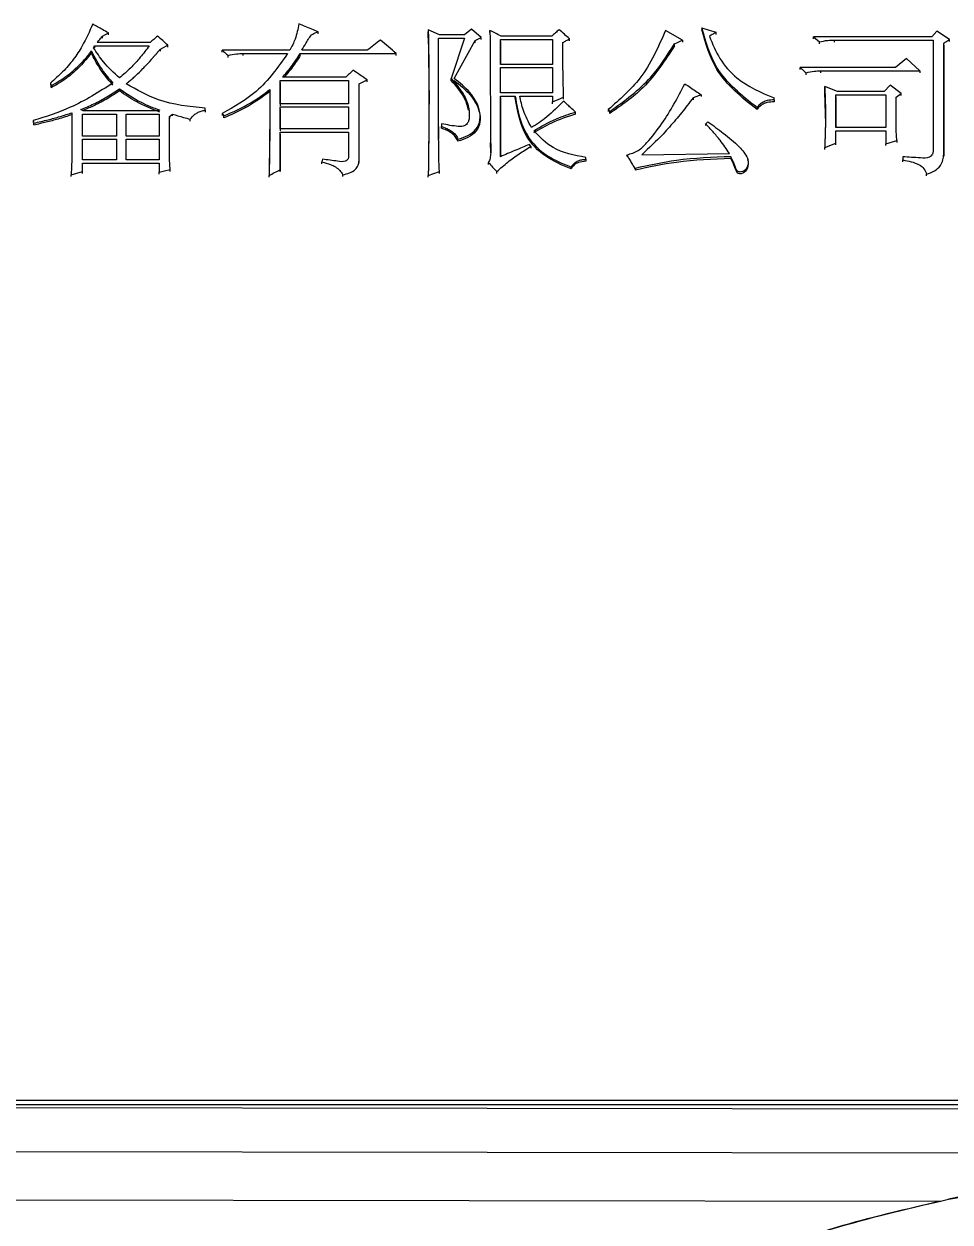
# Model space of a CAD drawing. Header units: millimetres. Extents: x 1890 to 4327, y 775 to 2498.
# Drawn here: x 2465.87 to 2479.34, y 2217.36 to 2234.79 of the extents above; entities that cross this region are included whole.
import ezdxf

# ---------------------------------------------------------------- set-up
doc = ezdxf.new("R2010")
doc.units = ezdxf.units.MM

msp = doc.modelspace()

# ---------------------------------------------------------------- linework, layer by layer
at = {"color": 7, "linetype": 'Continuous', "lineweight": 25}
for p, q in [((2467.102, 2234.626), (2467.102, 2234.656)), ((2470.153, 2234.645), (2470.153, 2234.674)), ((2471.916, 2234.628), (2471.753, 2234.702)), ((2471.753, 2234.702), (2471.753, 2234.672)), ((2471.756, 2234.493), (2471.753, 2234.672)), ((2472.381, 2234.712), (2472.283, 2234.628)), ((2472.521, 2234.59), (2472.381, 2234.712)), ((2472.651, 2234.663), (2472.651, 2234.693)), ((2475.453, 2234.553), (2475.204, 2234.693)), ((2475.734, 2234.73), (2475.734, 2234.701)), ((2475.94, 2234.635), (2475.94, 2234.665)), ((2479.152, 2234.684), (2479.077, 2234.6)), ((2479.336, 2234.562), (2479.152, 2234.684)), ((2466.886, 2234.441), (2466.907, 2234.469)), ((2466.907, 2234.469), (2467.697, 2234.469)), ((2466.907, 2234.439), (2466.907, 2234.469)), ((2467.708, 2234.515), (2466.94, 2234.515)), ((2467.015, 2234.579), (2467.015, 2234.609)), ((2467.967, 2234.449), (2467.967, 2234.478)), ((2471.905, 2234.581), (2472.283, 2234.581)), ((2471.905, 2233.109), (2471.905, 2234.581)), ((2471.905, 2234.551), (2471.905, 2234.581)), ((2472.283, 2234.628), (2471.916, 2234.628)), ((2472.283, 2234.581), (2472.089, 2233.991)), ((2472.132, 2233.991), (2472.435, 2234.544)), ((2472.435, 2234.544), (2472.521, 2234.59)), ((2472.435, 2234.514), (2472.435, 2234.544)), ((2472.521, 2234.561), (2472.521, 2234.59)), ((2472.803, 2234.562), (2473.56, 2234.562)), ((2472.803, 2234.197), (2472.803, 2234.562)), ((2472.803, 2234.533), (2472.803, 2234.562)), ((2472.803, 2234.532), (2472.803, 2234.197)), ((2473.549, 2234.609), (2472.813, 2234.609)), ((2473.56, 2234.562), (2473.56, 2234.197)), ((2473.809, 2234.542), (2473.809, 2234.572)), ((2475.334, 2234.467), (2475.334, 2234.497)), ((2475.453, 2234.553), (2475.453, 2234.523)), ((2477.357, 2234.6), (2477.443, 2234.525)), ((2479.077, 2234.6), (2477.357, 2234.6)), ((2477.357, 2234.57), (2477.357, 2234.6)), ((2477.443, 2234.495), (2477.443, 2234.525)), ((2477.66, 2234.553), (2479.098, 2234.553)), ((2477.66, 2234.523), (2477.66, 2234.553)), ((2479.098, 2234.553), (2479.098, 2232.94)), ((2479.25, 2232.893), (2479.25, 2234.506)), ((2479.25, 2234.477), (2479.25, 2234.506)), ((2479.25, 2234.476), (2479.25, 2232.865)), ((2479.336, 2234.533), (2479.336, 2234.562)), ((2466.853, 2234.365), (2466.853, 2234.394)), ((2467.859, 2234.393), (2467.859, 2234.422)), ((2469.741, 2234.403), (2468.757, 2234.403)), ((2468.757, 2234.374), (2468.757, 2234.403)), ((2468.844, 2234.299), (2468.844, 2234.328)), ((2469.06, 2234.357), (2469.709, 2234.357)), ((2469.06, 2234.327), (2469.06, 2234.357)), ((2469.893, 2234.357), (2471.288, 2234.357)), ((2469.893, 2234.327), (2469.893, 2234.357)), ((2470.866, 2234.403), (2469.914, 2234.403)), ((2471.288, 2234.327), (2471.288, 2234.357)), ((2473.56, 2234.197), (2472.803, 2234.197)), ((2472.803, 2234.151), (2473.56, 2234.151)), ((2472.803, 2233.785), (2472.803, 2234.151)), ((2472.803, 2234.122), (2472.803, 2234.151)), ((2473.56, 2234.151), (2473.56, 2233.785)), ((2478.547, 2234.151), (2477.162, 2234.151)), ((2477.162, 2234.122), (2477.162, 2234.151)), ((2478.709, 2234.282), (2478.547, 2234.151)), ((2478.904, 2234.104), (2478.709, 2234.282)), ((2469.601, 2233.963), (2470.596, 2233.963)), ((2469.601, 2233.626), (2469.601, 2233.963)), ((2469.601, 2233.935), (2469.601, 2233.963)), ((2470.553, 2234.01), (2469.633, 2234.01)), ((2470.596, 2233.963), (2470.596, 2233.626)), ((2470.866, 2233.944), (2470.866, 2233.973)), ((2472.089, 2233.963), (2472.089, 2233.991)), ((2477.249, 2234.047), (2477.249, 2234.076)), ((2477.465, 2234.104), (2478.904, 2234.104)), ((2477.465, 2234.075), (2477.465, 2234.104)), ((2478.904, 2234.104), (2478.904, 2234.075)), ((2466.258, 2233.926), (2466.269, 2233.888)), ((2466.258, 2233.926), (2466.258, 2233.897)), ((2466.269, 2233.86), (2466.269, 2233.888)), ((2469.601, 2233.934), (2469.601, 2233.597)), ((2470.747, 2232.799), (2470.747, 2233.916)), ((2470.747, 2233.888), (2470.747, 2233.916)), ((2473.56, 2233.785), (2472.803, 2233.785)), ((2477.703, 2233.804), (2477.519, 2233.879)), ((2477.519, 2233.85), (2477.519, 2233.879)), ((2478.384, 2233.804), (2477.703, 2233.804)), ((2478.471, 2233.898), (2478.384, 2233.804)), ((2478.633, 2233.776), (2478.471, 2233.898)), ((2478.557, 2233.72), (2478.633, 2233.776)), ((2478.633, 2233.748), (2478.633, 2233.776)), ((2470.596, 2233.626), (2469.601, 2233.626)), ((2472.803, 2233.738), (2473.019, 2233.738)), ((2472.803, 2232.855), (2472.803, 2233.738)), ((2472.803, 2233.71), (2472.803, 2233.738)), ((2472.803, 2233.71), (2472.803, 2232.855)), ((2473.019, 2233.71), (2473.019, 2233.738)), ((2473.084, 2233.738), (2473.56, 2233.738)), ((2473.56, 2233.738), (2473.56, 2233.654)), ((2473.56, 2233.626), (2473.56, 2233.654)), ((2473.722, 2233.691), (2473.722, 2233.72)), ((2475.723, 2233.757), (2475.604, 2233.71)), ((2475.604, 2233.71), (2475.604, 2233.682)), ((2475.723, 2233.757), (2475.723, 2233.729)), ((2476.783, 2233.682), (2476.783, 2233.71)), ((2476.783, 2233.682), (2476.783, 2233.71)), ((2476.783, 2233.682), (2476.783, 2233.654)), ((2477.681, 2233.757), (2478.406, 2233.757)), ((2477.681, 2233.279), (2477.681, 2233.757)), ((2477.681, 2233.729), (2477.681, 2233.757)), ((2477.681, 2233.728), (2477.681, 2233.279)), ((2478.406, 2233.757), (2478.406, 2233.279)), ((2478.557, 2233.325), (2478.557, 2233.72)), ((2478.557, 2233.692), (2478.557, 2233.72)), ((2466.572, 2233.494), (2466.572, 2232.968)), ((2466.734, 2233.523), (2466.702, 2233.541)), ((2466.723, 2233.476), (2467.221, 2233.476)), ((2466.723, 2233.156), (2466.723, 2233.476)), ((2466.723, 2233.448), (2466.723, 2233.476)), ((2467.816, 2233.523), (2466.734, 2233.523)), ((2467.221, 2233.476), (2467.221, 2233.156)), ((2467.362, 2233.476), (2467.838, 2233.476)), ((2467.362, 2233.156), (2467.362, 2233.476)), ((2467.362, 2233.448), (2467.362, 2233.476)), ((2467.838, 2233.476), (2467.838, 2233.156)), ((2467.989, 2233.438), (2468.032, 2233.476)), ((2467.989, 2232.949), (2467.989, 2233.438)), ((2467.989, 2233.438), (2467.989, 2233.41)), ((2468.032, 2233.448), (2468.032, 2233.476)), ((2468.508, 2233.532), (2468.508, 2233.56)), ((2468.508, 2233.532), (2468.508, 2233.56)), ((2468.508, 2233.532), (2468.508, 2233.504)), ((2468.757, 2233.485), (2468.779, 2233.448)), ((2468.757, 2233.485), (2468.757, 2233.457)), ((2468.779, 2233.42), (2468.779, 2233.448)), ((2469.601, 2233.579), (2470.596, 2233.579)), ((2469.601, 2233.26), (2469.601, 2233.579)), ((2469.601, 2233.551), (2469.601, 2233.579)), ((2469.601, 2233.55), (2469.601, 2233.232)), ((2470.596, 2233.579), (2470.596, 2233.26)), ((2472.507, 2233.44), (2472.507, 2233.468)), ((2473.895, 2233.476), (2473.895, 2233.504)), ((2474.371, 2233.541), (2474.393, 2233.513)), ((2474.393, 2233.485), (2474.393, 2233.513)), ((2476.535, 2233.57), (2476.535, 2233.542)), ((2466.009, 2233.382), (2466.02, 2233.344)), ((2466.02, 2233.317), (2466.02, 2233.344)), ((2468.292, 2233.373), (2468.292, 2233.401)), ((2470.596, 2233.26), (2469.601, 2233.26)), ((2471.905, 2233.297), (2471.905, 2233.109)), ((2471.948, 2233.335), (2471.948, 2233.297)), ((2471.948, 2233.27), (2471.948, 2233.297)), ((2475.821, 2233.363), (2475.788, 2233.335)), ((2475.788, 2233.307), (2475.788, 2233.335)), ((2478.406, 2233.279), (2477.681, 2233.279)), ((2467.221, 2233.156), (2466.723, 2233.156)), ((2466.723, 2233.109), (2467.221, 2233.109)), ((2466.723, 2232.808), (2466.723, 2233.109)), ((2466.723, 2233.082), (2466.723, 2233.109)), ((2467.221, 2233.109), (2467.221, 2232.808)), ((2467.838, 2233.156), (2467.362, 2233.156)), ((2467.362, 2233.109), (2467.838, 2233.109)), ((2467.362, 2232.808), (2467.362, 2233.109)), ((2467.362, 2233.082), (2467.362, 2233.109)), ((2467.838, 2233.109), (2467.838, 2232.808)), ((2469.601, 2233.213), (2470.596, 2233.213)), ((2469.601, 2232.667), (2469.601, 2233.213)), ((2469.601, 2233.185), (2469.601, 2233.213)), ((2469.601, 2233.185), (2469.601, 2232.64)), ((2470.596, 2233.213), (2470.596, 2232.865)), ((2472.186, 2233.082), (2472.186, 2233.109)), ((2477.681, 2233.232), (2478.406, 2233.232)), ((2477.681, 2233.053), (2477.681, 2233.232)), ((2477.681, 2233.204), (2477.681, 2233.232)), ((2478.406, 2233.232), (2478.406, 2233.044)), ((2478.406, 2233.044), (2478.568, 2233.091)), ((2478.568, 2233.091), (2478.568, 2233.063)), ((2472.662, 2232.911), (2472.661, 2233.062)), ((2473.246, 2233.006), (2473.225, 2233.034)), ((2473.246, 2233.006), (2473.246, 2232.979)), ((2474.858, 2232.884), (2476.134, 2232.902)), ((2477.519, 2232.987), (2477.681, 2233.053)), ((2477.519, 2232.96), (2477.519, 2232.987)), ((2477.681, 2233.026), (2477.681, 2233.053)), ((2478.406, 2233.016), (2478.406, 2233.044)), ((2467.221, 2232.808), (2466.723, 2232.808)), ((2466.723, 2232.761), (2467.838, 2232.761)), ((2466.723, 2232.639), (2466.723, 2232.761)), ((2466.723, 2232.734), (2466.723, 2232.761)), ((2467.838, 2232.808), (2467.362, 2232.808)), ((2467.838, 2232.761), (2467.838, 2232.629)), ((2470.217, 2232.818), (2470.207, 2232.78)), ((2470.207, 2232.753), (2470.207, 2232.78)), ((2470.747, 2232.772), (2470.747, 2232.799)), ((2472.63, 2232.744), (2472.63, 2232.771)), ((2474.047, 2232.818), (2474.047, 2232.846)), ((2474.047, 2232.819), (2474.047, 2232.846)), ((2474.047, 2232.818), (2474.047, 2232.791)), ((2474.642, 2232.884), (2474.642, 2232.857)), ((2476.156, 2232.855), (2476.156, 2232.829)), ((2476.4, 2232.806), (2476.4, 2232.816)), ((2478.655, 2232.855), (2478.655, 2232.808)), ((2478.655, 2232.782), (2478.655, 2232.808)), ((2479.25, 2232.866), (2479.25, 2232.893)), ((2466.561, 2232.565), (2466.561, 2232.592)), ((2466.723, 2232.612), (2466.723, 2232.639)), ((2467.838, 2232.603), (2467.838, 2232.629)), ((2468, 2232.64), (2468, 2232.667)), ((2469.439, 2232.556), (2469.439, 2232.582)), ((2469.601, 2232.641), (2469.601, 2232.667)), ((2470.509, 2232.565), (2470.509, 2232.592)), ((2471.753, 2232.582), (2471.916, 2232.639)), ((2471.753, 2232.556), (2471.753, 2232.582)), ((2471.916, 2232.612), (2471.916, 2232.639)), ((2472.749, 2232.612), (2472.749, 2232.639)), ((2473.83, 2232.678), (2473.83, 2232.705)), ((2474.761, 2232.686), (2474.761, 2232.659)), ((2479.001, 2232.575), (2479.001, 2232.601)), ((2447.559, 2219.131), (2483.327, 2219.132)), ((2446.399, 2219.05), (2483.136, 2218.999)), ((2483.229, 2219.063), (2447.559, 2219.063)), ((2481.769, 2218.357), (2446.386, 2218.407)), ((2479.208, 2217.654), (2446.385, 2217.7)), ((2479.321, 2217.689), (2479.321, 2217.689))]:
    msp.add_line(p, q, dxfattribs=at)
at = {"color": 7, "linetype": 'Continuous', "lineweight": 25, "flags": 128}
for points in [[(2467.015, 2234.609), (2467.059, 2234.632), (2467.102, 2234.656)], [(2475.734, 2234.73), (2475.837, 2234.698), (2475.94, 2234.665)], [(2467.859, 2234.422), (2467.903, 2234.445), (2467.935, 2234.461), (2467.967, 2234.478)], [(2475.334, 2234.497), (2475.379, 2234.518), (2475.416, 2234.535), (2475.453, 2234.553)], [(2470.747, 2233.916), (2470.807, 2233.945), (2470.866, 2233.973)], [(2467.264, 2233.813), (2467.264, 2233.82), (2467.264, 2233.828), (2467.264, 2233.842)], [(2473.56, 2233.654), (2473.641, 2233.687), (2473.722, 2233.72)], [(2467.848, 2233.532), (2467.832, 2233.527), (2467.816, 2233.523)], [(2474.371, 2233.541), (2474.371, 2233.531), (2474.371, 2233.522), (2474.371, 2233.514)], [(2466.009, 2233.382), (2466.009, 2233.37), (2466.009, 2233.362), (2466.009, 2233.354)], [(2476.404, 2232.759), (2476.406, 2232.747), (2476.397, 2232.69), (2476.376, 2232.65), (2476.34, 2232.619), (2476.302, 2232.606), (2476.28, 2232.606), (2476.263, 2232.611), (2476.248, 2232.621), (2476.234, 2232.643), (2476.214, 2232.698), (2476.194, 2232.75), (2476.156, 2232.828), (2476.156, 2232.828)], [(2466.561, 2232.592), (2466.642, 2232.615), (2466.723, 2232.639)], [(2467.838, 2232.629), (2467.919, 2232.648), (2468, 2232.667)]]:
    msp.add_lwpolyline(points, dxfattribs=at)
at = {"color": 7, "linetype": 'Continuous', "lineweight": 25}
for points, knots in [([(2466.875, 2234.786), (2466.827, 2234.678), (2466.748, 2234.498), (2466.595, 2234.267), (2466.44, 2234.085), (2466.319, 2233.979), (2466.258, 2233.926)], [0, 0, 0, 0, 0.33491, 0.554084, 0.775731, 1, 1, 1, 1]), ([(2467.102, 2234.656), (2467.073, 2234.672), (2467.021, 2234.702), (2466.945, 2234.746), (2466.898, 2234.773), (2466.875, 2234.786)], [0, 0, 0, 0, 0.380657, 0.690329, 1, 1, 1, 1]), ([(2469.871, 2234.786), (2469.857, 2234.712), (2469.832, 2234.579), (2469.769, 2234.457), (2469.741, 2234.403)], [0, 0, 0, 0, 0.556867, 1, 1, 1, 1]), ([(2470.152, 2234.674), (2470.121, 2234.687), (2470.059, 2234.712), (2469.965, 2234.749), (2469.902, 2234.774), (2469.871, 2234.786)], [0, 0, 0, 0, 0.331265, 0.665632, 1, 1, 1, 1]), ([(2469.914, 2234.403), (2469.935, 2234.439), (2469.97, 2234.497), (2470.017, 2234.579), (2470.069, 2234.646), (2470.124, 2234.665), (2470.152, 2234.674)], [0, 0, 0, 0, 0.334928, 0.552034, 0.77193, 1, 1, 1, 1]), ([(2471.753, 2234.702), (2471.754, 2234.691), (2471.754, 2234.668), (2471.755, 2234.633), (2471.755, 2234.586), (2471.756, 2234.528), (2471.758, 2234.458), (2471.759, 2234.389), (2471.76, 2234.319), (2471.761, 2234.249), (2471.762, 2234.179), (2471.762, 2234.121), (2471.763, 2234.063), (2471.763, 2234.005), (2471.764, 2233.935), (2471.764, 2233.877), (2471.764, 2233.83), (2471.765, 2233.795), (2471.765, 2233.76), (2471.765, 2233.725), (2471.765, 2233.696), (2471.765, 2233.673), (2471.765, 2233.655), (2471.765, 2233.638), (2471.765, 2233.62), (2471.764, 2233.606), (2471.764, 2233.594), (2471.764, 2233.582), (2471.764, 2233.568), (2471.764, 2233.55), (2471.764, 2233.533), (2471.764, 2233.515), (2471.764, 2233.498), (2471.764, 2233.48), (2471.764, 2233.457), (2471.764, 2233.428), (2471.763, 2233.393), (2471.763, 2233.358), (2471.763, 2233.323), (2471.763, 2233.288), (2471.762, 2233.252), (2471.762, 2233.206), (2471.761, 2233.147), (2471.76, 2233.077), (2471.759, 2233.007), (2471.759, 2232.937), (2471.758, 2232.878), (2471.757, 2232.832), (2471.757, 2232.797), (2471.756, 2232.761), (2471.756, 2232.726), (2471.755, 2232.691), (2471.755, 2232.656), (2471.754, 2232.619), (2471.754, 2232.595), (2471.753, 2232.582)], [0, 0, 0, 0, 0.016501, 0.033002, 0.049503, 0.082504, 0.115506, 0.148508, 0.18151, 0.214512, 0.247513, 0.280515, 0.297016, 0.330018, 0.36302, 0.396021, 0.412522, 0.429023, 0.445524, 0.462025, 0.478526, 0.486776, 0.495027, 0.503277, 0.511528, 0.519778, 0.523903, 0.528029, 0.536279, 0.54453, 0.55278, 0.56103, 0.569281, 0.577531, 0.585782, 0.602283, 0.618784, 0.635284, 0.651785, 0.668286, 0.684787, 0.701288, 0.73429, 0.767292, 0.800293, 0.833295, 0.866297, 0.882798, 0.899299, 0.9158, 0.932301, 0.948801, 0.965302, 0.982651, 1, 1, 1, 1]), ([(2472.651, 2234.693), (2472.652, 2234.631), (2472.652, 2234.508), (2472.653, 2234.324), (2472.654, 2234.139), (2472.655, 2233.984), (2472.656, 2233.83), (2472.657, 2233.676), (2472.658, 2233.49), (2472.659, 2233.335), (2472.66, 2233.193), (2472.661, 2233.087), (2472.662, 2232.987), (2472.662, 2232.937), (2472.662, 2232.912)], [0, 0, 0, 0, 0.104023, 0.208045, 0.312068, 0.416091, 0.468102, 0.572125, 0.676148, 0.78017, 0.832182, 0.916091, 0.958045, 1, 1, 1, 1]), ([(2472.813, 2234.609), (2472.786, 2234.623), (2472.732, 2234.651), (2472.678, 2234.679), (2472.651, 2234.693)], [0, 0, 0, 0, 0.5, 1, 1, 1, 1]), ([(2473.657, 2234.702), (2473.639, 2234.687), (2473.603, 2234.656), (2473.567, 2234.625), (2473.549, 2234.609)], [0, 0, 0, 0, 0.500001, 1, 1, 1, 1]), ([(2473.809, 2234.572), (2473.783, 2234.593), (2473.733, 2234.637), (2473.682, 2234.681), (2473.657, 2234.702)], [0, 0, 0, 0, 0.499999, 1, 1, 1, 1]), ([(2475.204, 2234.693), (2475.098, 2234.449), (2474.905, 2234.007), (2474.536, 2233.685), (2474.371, 2233.541)], [0, 0, 0, 0, 0.552865, 1, 1, 1, 1]), ([(2476.535, 2233.57), (2476.312, 2233.747), (2475.92, 2234.061), (2475.79, 2234.528), (2475.734, 2234.73)], [0, 0, 0, 0, 0.567651, 1, 1, 1, 1]), ([(2476.535, 2233.541), (2476.312, 2233.719), (2475.92, 2234.032), (2475.79, 2234.499), (2475.734, 2234.7)], [0, 0, 0, 0, 0.567768, 1, 1, 1, 1]), ([(2475.94, 2234.665), (2475.925, 2234.657), (2475.902, 2234.643), (2475.87, 2234.625), (2475.851, 2234.614), (2475.842, 2234.609)], [0, 0, 0, 0, 0.439737, 0.71987, 1, 1, 1, 1]), ([(2466.94, 2234.515), (2466.952, 2234.531), (2466.978, 2234.562), (2467.003, 2234.593), (2467.015, 2234.609)], [0, 0, 0, 0, 0.499997, 1, 1, 1, 1]), ([(2467.697, 2234.469), (2467.654, 2234.412), (2467.568, 2234.3), (2467.425, 2234.142), (2467.318, 2234.048), (2467.264, 2234.001)], [0, 0, 0, 0, 0.334945, 0.666198, 1, 1, 1, 1]), ([(2467.816, 2234.609), (2467.798, 2234.593), (2467.762, 2234.562), (2467.726, 2234.531), (2467.708, 2234.515)], [0, 0, 0, 0, 0.500001, 1, 1, 1, 1]), ([(2467.967, 2234.478), (2467.942, 2234.5), (2467.892, 2234.544), (2467.841, 2234.587), (2467.816, 2234.609)], [0, 0, 0, 0, 0.5, 1, 1, 1, 1]), ([(2471.061, 2234.553), (2471.029, 2234.528), (2470.964, 2234.478), (2470.899, 2234.428), (2470.866, 2234.403)], [0, 0, 0, 0, 0.500001, 1, 1, 1, 1]), ([(2471.288, 2234.357), (2471.25, 2234.389), (2471.175, 2234.455), (2471.099, 2234.52), (2471.061, 2234.553)], [0, 0, 0, 0, 0.5, 1, 1, 1, 1]), ([(2471.755, 2234.563), (2471.755, 2234.563), (2471.755, 2234.563), (2471.755, 2234.563), (2471.755, 2234.553), (2471.759, 2234.245), (2471.765, 2233.814), (2471.762, 2233.292), (2471.759, 2233.014), (2471.757, 2232.872), (2471.756, 2232.785), (2471.756, 2232.76), (2471.756, 2232.746)], [0, 0, 0, 0, 0.000561, 0.001264, 0.002999, 0.021919, 0.484329, 0.728284, 0.866003, 0.931669, 0.9642, 1, 1, 1, 1]), ([(2473.711, 2234.516), (2473.728, 2234.525), (2473.76, 2234.544), (2473.792, 2234.562), (2473.809, 2234.572)], [0, 0, 0, 0, 0.4999992, 1, 1, 1, 1]), ([(2473.722, 2233.72), (2473.718, 2233.881), (2473.713, 2234.045), (2473.712, 2234.212), (2473.712, 2234.225), (2473.712, 2234.238), (2473.712, 2234.251), (2473.712, 2234.261), (2473.712, 2234.274), (2473.712, 2234.287), (2473.712, 2234.3), (2473.712, 2234.31), (2473.712, 2234.323), (2473.712, 2234.336), (2473.712, 2234.349), (2473.712, 2234.362), (2473.712, 2234.375), (2473.712, 2234.388), (2473.712, 2234.398), (2473.712, 2234.411), (2473.712, 2234.423), (2473.712, 2234.432), (2473.711, 2234.439), (2473.711, 2234.445), (2473.711, 2234.452), (2473.711, 2234.457), (2473.711, 2234.463), (2473.711, 2234.47), (2473.711, 2234.476), (2473.711, 2234.481), (2473.711, 2234.488), (2473.711, 2234.494), (2473.711, 2234.501), (2473.711, 2234.507), (2473.711, 2234.512), (2473.711, 2234.516)], [0, 0, 0, 0, 0.606141, 0.618449, 0.630757, 0.655373, 0.667681, 0.679989, 0.692297, 0.716913, 0.729221, 0.741529, 0.753837, 0.778453, 0.790761, 0.803069, 0.827685, 0.839993, 0.852301, 0.864609, 0.889225, 0.895379, 0.901533, 0.913842, 0.919996, 0.92615, 0.932304, 0.944612, 0.950766, 0.95692, 0.963074, 0.975382, 0.981536, 0.98769, 1, 1, 1, 1]), ([(2474.393, 2233.513), (2474.607, 2233.668), (2474.985, 2233.941), (2475.228, 2234.329), (2475.334, 2234.497)], [0, 0, 0, 0, 0.565351, 1, 1, 1, 1]), ([(2475.334, 2234.467), (2475.196, 2234.254), (2474.947, 2233.868), (2474.564, 2233.603), (2474.393, 2233.485)], [0, 0, 0, 0, 0.55369, 1, 1, 1, 1]), ([(2475.842, 2234.609), (2475.887, 2234.497), (2475.978, 2234.271), (2476.282, 2233.925), (2476.592, 2233.792), (2476.783, 2233.71)], [0, 0, 0, 0, 0.271527, 0.550151, 1, 1, 1, 1]), ([(2477.443, 2234.525), (2477.483, 2234.534), (2477.554, 2234.551), (2477.627, 2234.552), (2477.66, 2234.553)], [0, 0, 0, 0, 0.558835, 1, 1, 1, 1]), ([(2479.25, 2234.506), (2479.264, 2234.516), (2479.293, 2234.534), (2479.322, 2234.553), (2479.336, 2234.562)], [0, 0, 0, 0, 0.4999996, 1, 1, 1, 1]), ([(2466.269, 2233.888), (2466.347, 2233.934), (2466.476, 2234.008), (2466.632, 2234.14), (2466.752, 2234.26), (2466.82, 2234.35), (2466.853, 2234.394)], [0, 0, 0, 0, 0.345122, 0.565624, 0.783909, 1, 1, 1, 1]), ([(2466.853, 2234.364), (2466.8, 2234.296), (2466.712, 2234.184), (2466.562, 2234.049), (2466.422, 2233.945), (2466.32, 2233.888), (2466.269, 2233.859)], [0, 0, 0, 0, 0.334608, 0.554057, 0.775918, 1, 1, 1, 1]), ([(2466.853, 2234.394), (2466.902, 2234.301), (2466.988, 2234.134), (2467.112, 2233.99), (2467.167, 2233.926)], [0, 0, 0, 0, 0.556747, 1, 1, 1, 1]), ([(2467.167, 2233.897), (2467.098, 2233.979), (2466.976, 2234.124), (2466.89, 2234.291), (2466.853, 2234.364)], [0, 0, 0, 0, 0.563004, 1, 1, 1, 1]), ([(2467.264, 2234.001), (2467.183, 2234.076), (2467.039, 2234.209), (2466.932, 2234.37), (2466.886, 2234.441)], [0, 0, 0, 0, 0.56355, 1, 1, 1, 1]), ([(2467.362, 2233.916), (2467.364, 2233.918), (2467.368, 2233.921), (2467.372, 2233.925), (2467.377, 2233.929), (2467.382, 2233.933), (2467.386, 2233.937), (2467.39, 2233.939), (2467.395, 2233.943), (2467.399, 2233.947), (2467.404, 2233.951), (2467.408, 2233.954), (2467.411, 2233.957), (2467.416, 2233.961), (2467.422, 2233.965), (2467.427, 2233.97), (2467.436, 2233.977), (2467.46, 2233.998), (2467.518, 2234.051), (2467.578, 2234.111), (2467.654, 2234.189), (2467.697, 2234.235), (2467.733, 2234.276), (2467.741, 2234.285), (2467.749, 2234.294), (2467.757, 2234.303), (2467.762, 2234.31), (2467.768, 2234.317), (2467.776, 2234.326), (2467.784, 2234.335), (2467.792, 2234.344), (2467.798, 2234.351), (2467.803, 2234.356), (2467.807, 2234.361), (2467.811, 2234.366), (2467.815, 2234.37), (2467.819, 2234.375), (2467.822, 2234.378), (2467.825, 2234.383), (2467.829, 2234.387), (2467.833, 2234.392), (2467.836, 2234.395), (2467.839, 2234.399), (2467.843, 2234.403), (2467.847, 2234.408), (2467.851, 2234.412), (2467.855, 2234.417), (2467.857, 2234.42), (2467.859, 2234.422)], [0, 0, 0, 0, 0.012754, 0.019131, 0.025508, 0.038262, 0.044639, 0.051016, 0.057393, 0.070147, 0.076524, 0.082901, 0.089278, 0.095655, 0.108409, 0.121164, 0.127541, 0.153049, 0.255102, 0.459223, 0.51024, 0.714344, 0.727098, 0.739852, 0.76536, 0.778114, 0.790868, 0.803622, 0.816376, 0.841885, 0.854639, 0.867393, 0.880147, 0.886524, 0.892901, 0.905655, 0.912032, 0.918409, 0.924786, 0.93754, 0.943917, 0.950294, 0.956671, 0.963048, 0.975802, 0.982179, 0.988556, 1, 1, 1, 1]), ([(2468.757, 2234.403), (2468.771, 2234.391), (2468.8, 2234.366), (2468.829, 2234.341), (2468.844, 2234.328)], [0, 0, 0, 0, 0.5, 1, 1, 1, 1]), ([(2469.709, 2234.357), (2469.57, 2234.159), (2469.319, 2233.8), (2468.931, 2233.583), (2468.757, 2233.485)], [0, 0, 0, 0, 0.551948, 1, 1, 1, 1]), ([(2468.844, 2234.328), (2468.883, 2234.338), (2468.954, 2234.354), (2469.028, 2234.356), (2469.06, 2234.357)], [0, 0, 0, 0, 0.558835, 1, 1, 1, 1]), ([(2469.633, 2234.01), (2469.676, 2234.061), (2469.745, 2234.142), (2469.829, 2234.259), (2469.872, 2234.324), (2469.893, 2234.357)], [0, 0, 0, 0, 0.460317, 0.729933, 1, 1, 1, 1]), ([(2469.893, 2234.327), (2469.856, 2234.272), (2469.798, 2234.184), (2469.717, 2234.08), (2469.675, 2234.03), (2469.658, 2234.01)], [0, 0, 0, 0, 0.504974, 0.800306, 1, 1, 1, 1]), ([(2477.162, 2234.151), (2477.174, 2234.14), (2477.195, 2234.122), (2477.224, 2234.097), (2477.24, 2234.083), (2477.249, 2234.076)], [0, 0, 0, 0, 0.428348, 0.714171, 1, 1, 1, 1]), ([(2470.661, 2234.113), (2470.643, 2234.096), (2470.607, 2234.062), (2470.571, 2234.027), (2470.553, 2234.01)], [0, 0, 0, 0, 0.500002, 1, 1, 1, 1]), ([(2470.866, 2233.973), (2470.832, 2233.996), (2470.764, 2234.043), (2470.695, 2234.09), (2470.661, 2234.113)], [0, 0, 0, 0, 0.499999, 1, 1, 1, 1]), ([(2472.089, 2233.991), (2472.147, 2233.925), (2472.25, 2233.806), (2472.341, 2233.613), (2472.353, 2233.471), (2472.346, 2233.383), (2472.323, 2233.34), (2472.295, 2233.312), (2472.249, 2233.294), (2472.13, 2233.297), (2472.028, 2233.318), (2471.948, 2233.335)], [0, 0, 0, 0, 0.23749, 0.42213, 0.564767, 0.621672, 0.660735, 0.693272, 0.725999, 0.787152, 1, 1, 1, 1]), ([(2472.341, 2233.531), (2472.325, 2233.587), (2472.281, 2233.749), (2472.165, 2233.878), (2472.089, 2233.962)], [0, 0, 0, 0, 0.341793, 1, 1, 1, 1]), ([(2472.186, 2233.109), (2472.235, 2233.125), (2472.331, 2233.157), (2472.459, 2233.246), (2472.517, 2233.389), (2472.499, 2233.585), (2472.368, 2233.804), (2472.212, 2233.928), (2472.132, 2233.991)], [0, 0, 0, 0, 0.1273113, 0.25064, 0.3763468, 0.5011022, 0.7458194, 1, 1, 1, 1]), ([(2472.132, 2233.962), (2472.212, 2233.899), (2472.368, 2233.776), (2472.499, 2233.557), (2472.517, 2233.361), (2472.459, 2233.218), (2472.331, 2233.129), (2472.235, 2233.097), (2472.186, 2233.081)], [0, 0, 0, 0, 0.254227, 0.498888, 0.62358, 0.749246, 0.87261, 1, 1, 1, 1]), ([(2477.249, 2234.076), (2477.288, 2234.085), (2477.359, 2234.102), (2477.433, 2234.103), (2477.465, 2234.104)], [0, 0, 0, 0, 0.558839, 1, 1, 1, 1]), ([(2467.167, 2233.926), (2466.966, 2233.798), (2466.604, 2233.569), (2466.192, 2233.439), (2466.009, 2233.382)], [0, 0, 0, 0, 0.555577, 1, 1, 1, 1]), ([(2466.702, 2233.541), (2466.765, 2233.568), (2466.894, 2233.623), (2467.082, 2233.724), (2467.204, 2233.802), (2467.264, 2233.842)], [0, 0, 0, 0, 0.320214, 0.659112, 1, 1, 1, 1]), ([(2467.264, 2233.813), (2467.207, 2233.775), (2467.09, 2233.699), (2466.913, 2233.604), (2466.79, 2233.552), (2466.735, 2233.528)], [0, 0, 0, 0, 0.339407, 0.698467, 1, 1, 1, 1]), ([(2467.264, 2233.842), (2467.366, 2233.773), (2467.549, 2233.649), (2467.756, 2233.568), (2467.848, 2233.532)], [0, 0, 0, 0, 0.556532, 1, 1, 1, 1]), ([(2467.848, 2233.504), (2467.732, 2233.55), (2467.525, 2233.633), (2467.344, 2233.758), (2467.264, 2233.813)], [0, 0, 0, 0, 0.563368, 1, 1, 1, 1]), ([(2468.508, 2233.56), (2468.277, 2233.584), (2467.867, 2233.626), (2467.515, 2233.829), (2467.362, 2233.916)], [0, 0, 0, 0, 0.56492, 1, 1, 1, 1]), ([(2468.779, 2233.448), (2468.913, 2233.507), (2469.152, 2233.611), (2469.359, 2233.765), (2469.449, 2233.832)], [0, 0, 0, 0, 0.563405, 1, 1, 1, 1]), ([(2469.449, 2233.803), (2469.333, 2233.719), (2469.124, 2233.567), (2468.885, 2233.465), (2468.779, 2233.419)], [0, 0, 0, 0, 0.556386, 1, 1, 1, 1]), ([(2469.449, 2233.832), (2469.449, 2233.801), (2469.449, 2233.763), (2469.449, 2233.721), (2469.449, 2233.702), (2469.449, 2233.682), (2469.449, 2233.663), (2469.449, 2233.644), (2469.449, 2233.625), (2469.449, 2233.606), (2469.449, 2233.586), (2469.449, 2233.56), (2469.449, 2233.529), (2469.449, 2233.49), (2469.449, 2233.452), (2469.448, 2233.414), (2469.448, 2233.375), (2469.448, 2233.337), (2469.448, 2233.298), (2469.448, 2233.26), (2469.448, 2233.221), (2469.448, 2233.183), (2469.448, 2233.144), (2469.447, 2233.06), (2469.447, 2232.967), (2469.445, 2232.875), (2469.444, 2232.829), (2469.443, 2232.79), (2469.443, 2232.759), (2469.442, 2232.736), (2469.442, 2232.713), (2469.441, 2232.69), (2469.441, 2232.667), (2469.44, 2232.648), (2469.44, 2232.628), (2469.439, 2232.607), (2469.439, 2232.591), (2469.439, 2232.582)], [0, 0, 0, 0, 0.073851, 0.092313, 0.101545, 0.120007, 0.13847, 0.147702, 0.166164, 0.184627, 0.193858, 0.212321, 0.249246, 0.267709, 0.304634, 0.34156, 0.360022, 0.396948, 0.433873, 0.452336, 0.489261, 0.526187, 0.544649, 0.581575, 0.729279, 0.766204, 0.803129, 0.840055, 0.858517, 0.87698, 0.895443, 0.913906, 0.932368, 0.950831, 0.960062, 0.980031, 1, 1, 1, 1]), ([(2474.642, 2232.884), (2474.699, 2232.899), (2474.812, 2232.931), (2474.976, 2233.104), (2475.223, 2233.415), (2475.382, 2233.718), (2475.485, 2233.917)], [0, 0, 0, 0, 0.124706, 0.247159, 0.50724, 1, 1, 1, 1]), ([(2475.485, 2233.917), (2475.513, 2233.898), (2475.566, 2233.862), (2475.646, 2233.809), (2475.697, 2233.775), (2475.723, 2233.757)], [0, 0, 0, 0, 0.3477794, 0.6738893, 1, 1, 1, 1]), ([(2477.519, 2233.879), (2477.52, 2233.848), (2477.522, 2233.8), (2477.525, 2233.745), (2477.526, 2233.719), (2477.526, 2233.708), (2477.526, 2233.702), (2477.526, 2233.696), (2477.527, 2233.688), (2477.527, 2233.678), (2477.527, 2233.666), (2477.528, 2233.643), (2477.529, 2233.591), (2477.53, 2233.512), (2477.531, 2233.418), (2477.53, 2233.35), (2477.529, 2233.311), (2477.529, 2233.299), (2477.529, 2233.287), (2477.528, 2233.275), (2477.528, 2233.26), (2477.528, 2233.244), (2477.527, 2233.228), (2477.527, 2233.204), (2477.526, 2233.177), (2477.525, 2233.149), (2477.524, 2233.133), (2477.524, 2233.121), (2477.523, 2233.105), (2477.523, 2233.09), (2477.522, 2233.074), (2477.522, 2233.062), (2477.521, 2233.05), (2477.521, 2233.038), (2477.52, 2233.024), (2477.52, 2233.007), (2477.519, 2232.994), (2477.519, 2232.987)], [0, 0, 0, 0, 0.106229, 0.159343, 0.1859, 0.19254, 0.199179, 0.205818, 0.212458, 0.225736, 0.239015, 0.252293, 0.305408, 0.411639, 0.51787, 0.6241, 0.637379, 0.650658, 0.663936, 0.677215, 0.690493, 0.717051, 0.730329, 0.743608, 0.796722, 0.823279, 0.836558, 0.849837, 0.863115, 0.889672, 0.902951, 0.91623, 0.929508, 0.942787, 0.956065, 0.978033, 1, 1, 1, 1]), ([(2477.53, 2233.411), (2477.53, 2233.417), (2477.53, 2233.454), (2477.529, 2233.522), (2477.526, 2233.663), (2477.522, 2233.772), (2477.519, 2233.85)], [0, 0, 0, 0, 0.03725, 0.252924, 0.468596, 1, 1, 1, 1]), ([(2473.019, 2233.738), (2473.039, 2233.615), (2473.079, 2233.367), (2473.253, 2233.043), (2473.529, 2232.827), (2473.729, 2232.746), (2473.83, 2232.705)], [0, 0, 0, 0, 0.271409, 0.54611, 0.770558, 1, 1, 1, 1]), ([(2473.83, 2232.677), (2473.703, 2232.731), (2473.452, 2232.838), (2473.109, 2233.185), (2473.053, 2233.512), (2473.019, 2233.71)], [0, 0, 0, 0, 0.291427, 0.572864, 1, 1, 1, 1]), ([(2473.257, 2233.279), (2473.212, 2233.361), (2473.133, 2233.507), (2473.099, 2233.668), (2473.084, 2233.738)], [0, 0, 0, 0, 0.561781, 1, 1, 1, 1]), ([(2473.722, 2233.663), (2473.643, 2233.584), (2473.502, 2233.44), (2473.332, 2233.328), (2473.257, 2233.279)], [0, 0, 0, 0, 0.556475, 1, 1, 1, 1]), ([(2473.895, 2233.504), (2473.871, 2233.526), (2473.83, 2233.564), (2473.772, 2233.617), (2473.739, 2233.648), (2473.722, 2233.663)], [0, 0, 0, 0, 0.420833, 0.71041, 1, 1, 1, 1]), ([(2475.604, 2233.71), (2475.549, 2233.638), (2475.439, 2233.494), (2475.292, 2233.32), (2475.104, 2233.112), (2474.964, 2232.982), (2474.858, 2232.884)], [0, 0, 0, 0, 0.245125, 0.490307, 0.612877, 1, 1, 1, 1]), ([(2476.783, 2233.682), (2476.75, 2233.68), (2476.695, 2233.678), (2476.624, 2233.651), (2476.571, 2233.617), (2476.547, 2233.585), (2476.535, 2233.57)], [0, 0, 0, 0, 0.347684, 0.57015, 0.787843, 1, 1, 1, 1]), ([(2476.783, 2233.653), (2476.75, 2233.652), (2476.695, 2233.649), (2476.624, 2233.623), (2476.571, 2233.589), (2476.547, 2233.557), (2476.535, 2233.541)], [0, 0, 0, 0, 0.3477823, 0.5702781, 0.7879423, 1, 1, 1, 1]), ([(2466.02, 2233.344), (2466.089, 2233.36), (2466.216, 2233.388), (2466.4, 2233.44), (2466.515, 2233.476), (2466.572, 2233.494)], [0, 0, 0, 0, 0.368755, 0.684174, 1, 1, 1, 1]), ([(2466.572, 2233.466), (2466.505, 2233.444), (2466.381, 2233.404), (2466.196, 2233.357), (2466.079, 2233.329), (2466.02, 2233.316)], [0, 0, 0, 0, 0.3688155, 0.6842587, 1, 1, 1, 1]), ([(2468.032, 2233.476), (2468.087, 2233.459), (2468.173, 2233.433), (2468.26, 2233.409), (2468.292, 2233.401)], [0, 0, 0, 0, 0.632425, 1, 1, 1, 1]), ([(2468.292, 2233.401), (2468.309, 2233.423), (2468.338, 2233.461), (2468.396, 2233.497), (2468.45, 2233.519), (2468.489, 2233.528), (2468.508, 2233.532)], [0, 0, 0, 0, 0.330275, 0.550122, 0.773937, 1, 1, 1, 1]), ([(2469.449, 2233.512), (2469.448, 2233.362), (2469.447, 2233.129), (2469.443, 2232.866), (2469.441, 2232.737), (2469.441, 2232.701), (2469.441, 2232.7), (2469.441, 2232.699), (2469.441, 2232.699), (2469.441, 2232.699), (2469.441, 2232.699)], [0, 0, 0, 0, 0.538947, 0.84135, 0.9945, 0.997599, 0.998704, 0.99955, 0.999901, 1, 1, 1, 1]), ([(2473.289, 2233.231), (2473.396, 2233.295), (2473.587, 2233.409), (2473.801, 2233.475), (2473.895, 2233.504)], [0, 0, 0, 0, 0.5581675, 1, 1, 1, 1]), ([(2473.895, 2233.476), (2473.776, 2233.436), (2473.564, 2233.365), (2473.373, 2233.253), (2473.289, 2233.203)], [0, 0, 0, 0, 0.56146, 1, 1, 1, 1]), ([(2471.948, 2233.297), (2471.983, 2233.284), (2472.039, 2233.262), (2472.109, 2233.218), (2472.158, 2233.169), (2472.177, 2233.129), (2472.186, 2233.109)], [0, 0, 0, 0, 0.348649, 0.570981, 0.788219, 1, 1, 1, 1]), ([(2472.186, 2233.081), (2472.17, 2233.112), (2472.143, 2233.162), (2472.077, 2233.211), (2472.015, 2233.245), (2471.971, 2233.261), (2471.948, 2233.269)], [0, 0, 0, 0, 0.328554, 0.548785, 0.773176, 1, 1, 1, 1]), ([(2476.134, 2232.902), (2476.09, 2232.967), (2476.016, 2233.076), (2475.896, 2233.217), (2475.824, 2233.295), (2475.788, 2233.335)], [0, 0, 0, 0, 0.425603, 0.712586, 1, 1, 1, 1]), ([(2475.821, 2233.363), (2475.896, 2233.309), (2476.054, 2233.195), (2476.232, 2233.049), (2476.346, 2232.922), (2476.394, 2232.847), (2476.41, 2232.775), (2476.402, 2232.72), (2476.378, 2232.675), (2476.343, 2232.646), (2476.308, 2232.632), (2476.281, 2232.632), (2476.262, 2232.637), (2476.245, 2232.65), (2476.227, 2232.679), (2476.215, 2232.725), (2476.19, 2232.787), (2476.169, 2232.83), (2476.156, 2232.855)], [0, 0, 0, 0, 0.208327, 0.438591, 0.516152, 0.594124, 0.638952, 0.683964, 0.718603, 0.753477, 0.783861, 0.800038, 0.813271, 0.826563, 0.846381, 0.891589, 0.934119, 1, 1, 1, 1]), ([(2478.568, 2233.091), (2478.566, 2233.123), (2478.561, 2233.178), (2478.559, 2233.257), (2478.558, 2233.303), (2478.557, 2233.325)], [0, 0, 0, 0, 0.415965, 0.707929, 1, 1, 1, 1]), ([(2471.916, 2232.639), (2471.913, 2232.706), (2471.908, 2232.818), (2471.906, 2232.975), (2471.905, 2233.064), (2471.905, 2233.109)], [0, 0, 0, 0, 0.427543, 0.713753, 1, 1, 1, 1]), ([(2474.047, 2232.846), (2473.877, 2232.876), (2473.579, 2232.928), (2473.377, 2233.14), (2473.289, 2233.231)], [0, 0, 0, 0, 0.5699995, 1, 1, 1, 1]), ([(2466.572, 2232.968), (2466.572, 2232.932), (2466.571, 2232.859), (2466.567, 2232.734), (2466.563, 2232.645), (2466.561, 2232.592)], [0, 0, 0, 0, 0.289216, 0.578434, 1, 1, 1, 1]), ([(2468, 2232.667), (2467.997, 2232.7), (2467.993, 2232.763), (2467.99, 2232.858), (2467.989, 2232.919), (2467.989, 2232.949)], [0, 0, 0, 0, 0.350188, 0.675022, 1, 1, 1, 1]), ([(2472.662, 2232.912), (2472.66, 2232.885), (2472.658, 2232.836), (2472.638, 2232.791), (2472.63, 2232.771)], [0, 0, 0, 0, 0.557581, 1, 1, 1, 1]), ([(2472.749, 2232.639), (2472.803, 2232.686), (2472.907, 2232.777), (2473.075, 2232.898), (2473.189, 2232.97), (2473.246, 2233.006)], [0, 0, 0, 0, 0.347854, 0.67337, 1, 1, 1, 1]), ([(2473.225, 2233.034), (2473.154, 2233.004), (2473.014, 2232.945), (2472.873, 2232.885), (2472.803, 2232.855)], [0, 0, 0, 0, 0.5, 1, 1, 1, 1]), ([(2479.098, 2232.94), (2479.095, 2232.924), (2479.091, 2232.898), (2479.069, 2232.867), (2479.014, 2232.831), (2478.865, 2232.84), (2478.739, 2232.849), (2478.655, 2232.855)], [0, 0, 0, 0, 0.101198, 0.163077, 0.226913, 0.489011, 1, 1, 1, 1]), ([(2470.207, 2232.78), (2470.249, 2232.769), (2470.318, 2232.751), (2470.405, 2232.708), (2470.471, 2232.66), (2470.497, 2232.614), (2470.509, 2232.592)], [0, 0, 0, 0, 0.348454, 0.571203, 0.789125, 1, 1, 1, 1]), ([(2470.596, 2232.865), (2470.595, 2232.85), (2470.594, 2232.828), (2470.573, 2232.802), (2470.523, 2232.775), (2470.397, 2232.796), (2470.289, 2232.809), (2470.217, 2232.818)], [0, 0, 0, 0, 0.100649, 0.162017, 0.226226, 0.489486, 1, 1, 1, 1]), ([(2470.509, 2232.592), (2470.577, 2232.608), (2470.671, 2232.631), (2470.74, 2232.728), (2470.745, 2232.775), (2470.747, 2232.799)], [0, 0, 0, 0, 0.57516, 0.790026, 1, 1, 1, 1]), ([(2472.63, 2232.771), (2472.649, 2232.749), (2472.689, 2232.705), (2472.729, 2232.661), (2472.749, 2232.639)], [0, 0, 0, 0, 0.499999, 1, 1, 1, 1]), ([(2473.83, 2232.705), (2473.846, 2232.728), (2473.873, 2232.766), (2473.933, 2232.797), (2473.988, 2232.813), (2474.027, 2232.816), (2474.047, 2232.818)], [0, 0, 0, 0, 0.327601, 0.548377, 0.773257, 1, 1, 1, 1]), ([(2474.047, 2232.79), (2474.009, 2232.786), (2473.949, 2232.779), (2473.875, 2232.739), (2473.844, 2232.702), (2473.832, 2232.68), (2473.83, 2232.677)], [0, 0, 0, 0, 0.437314, 0.69985, 0.964494, 1, 1, 1, 1]), ([(2474.761, 2232.686), (2474.744, 2232.714), (2474.715, 2232.761), (2474.676, 2232.827), (2474.653, 2232.865), (2474.642, 2232.884)], [0, 0, 0, 0, 0.425168, 0.712584, 1, 1, 1, 1]), ([(2476.156, 2232.855), (2475.891, 2232.846), (2475.42, 2232.829), (2474.961, 2232.729), (2474.761, 2232.686)], [0, 0, 0, 0, 0.563476, 1, 1, 1, 1]), ([(2476.156, 2232.828), (2475.891, 2232.818), (2475.42, 2232.802), (2474.961, 2232.702), (2474.761, 2232.659)], [0, 0, 0, 0, 0.563487, 1, 1, 1, 1]), ([(2478.655, 2232.808), (2478.737, 2232.793), (2478.849, 2232.772), (2478.97, 2232.686), (2478.991, 2232.629), (2479.001, 2232.601)], [0, 0, 0, 0, 0.573069, 0.791053, 1, 1, 1, 1]), ([(2479.001, 2232.601), (2479.04, 2232.615), (2479.116, 2232.642), (2479.201, 2232.717), (2479.244, 2232.806), (2479.248, 2232.864), (2479.25, 2232.893)], [0, 0, 0, 0, 0.291641, 0.573732, 0.788274, 1, 1, 1, 1]), ([(2479.321, 2217.689), (2479.937, 2217.799), (2481.196, 2218.023), (2482.99, 2218.825), (2484.685, 2219.967), (2485.588, 2221.012), (2486.048, 2221.544)], [0, 0, 0, 0, 0.235613, 0.480811, 0.735604, 1, 1, 1, 1]), ([(2471.42, 2208.766), (2471.419, 2208.769), (2471.226, 2209.834), (2471.911, 2212.043), (2473.513, 2214.841), (2476.139, 2216.952), (2478.26, 2217.443), (2479.321, 2217.689)], [0, 0, 0, 0, 0.00073, 0.250548, 0.500365, 0.750183, 1, 1, 1, 1]), ([(2471.418, 2208.775), (2471.472, 2209.521), (2471.564, 2210.775), (2472.301, 2212.828), (2473.685, 2214.978), (2476.166, 2216.969), (2478.291, 2217.454), (2479.321, 2217.689)], [0, 0, 0, 0, 0.172166, 0.289576, 0.500537, 0.758124, 1, 1, 1, 1])]:
    msp.add_open_spline(points, degree=3, knots=knots, dxfattribs=at)
for points in [[(2469.439, 2232.582), (2469.466, 2232.596), (2469.52, 2232.625), (2469.574, 2232.653), (2469.601, 2232.667)], [(2487.947, 2225.863), (2487.664, 2224.835), (2487.1, 2222.78), (2485.083, 2220.246), (2482.445, 2218.368), (2480.362, 2217.915), (2479.321, 2217.689)]]:
    msp.add_open_spline(points, degree=3, dxfattribs=at)

doc.saveas('drawing.dxf')
